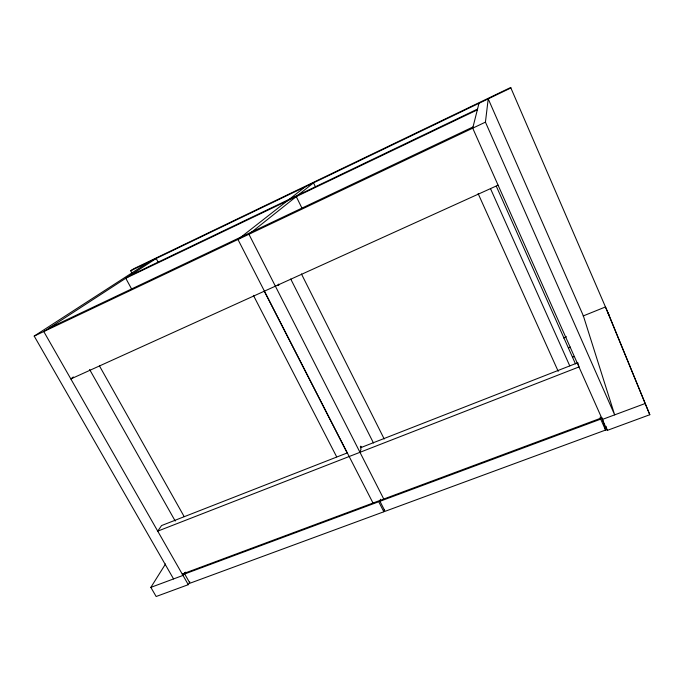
<?xml version="1.0" encoding="UTF-8"?>
<svg xmlns="http://www.w3.org/2000/svg" width="684" height="684" viewBox="0 0 684 684"><rect width="100%" height="100%" fill="white"/><g stroke="black" fill="none" stroke-linecap="round" stroke-linejoin="round"><path stroke-width="1.03" d="M485.435 122.137L488.214 98.864L583.375 315.888L614.668 414.863L485.435 122.137L34.2 336.092L173.556 578.929M185.757 572.132L184.689 573.97L189.964 583.221L383.852 511.769L384.34 509.717M602.442 418.89L605.571 430.065L385.083 511.316L379.962 501.286L380.475 499.217M478.988 103.301L472.712 128.173L607.221 430.407L649.8 414.726L608.025 312.725M359.972 452.312L361.049 449.02A2.078 0.598 68.9 0 1 360.434 446.413A2.078 0.598 68.9 0 1 361.605 447.319M165.511 563.992L150.848 587.376L156.149 596.508L188.288 584.675L189.853 581.896M184.603 572.653L183.004 575.415L150.848 587.376M73.325 376.935L70.837 378.945L498.08 185.176M305.209 186.835L237.955 239.477L373.011 503.031M34.2 336.092L148.693 262.083M132.2 273.566L130.67 270.744L133.902 268.684L510.674 87.492L609.102 315.35M130.67 270.744L510.828 87.988L510.674 87.492M129.362 275.917L477.526 109.072M477.329 109.85L125.762 278.26L131.884 289.503M49.145 328.063L473.02 126.942M583.11 315.991L605.468 306.954L649.8 414.726M563.522 337.939L566.497 336.75M568.455 347.925L570.439 347.139M572.568 357.176L574.551 356.398M347.369 452.885L161.552 525.568L157.73 531.143L578.972 366.949L578.117 363.563M361.28 447.447L577.903 362.717M182.243 574.09L601.638 417.873M184.689 573.97L378.739 501.748L383.852 511.769M379.962 501.286L600.706 419.13L600.142 417.086M644.978 403.586L602.339 419.446L601.766 417.402M188.288 584.675L43.785 331.552L156.174 258.484L158.184 262.254M89.595 369.48L175.232 521.054M99.505 365.983L184.176 516.617M253.388 295.326L336.648 456.809M264.349 291.35L347.139 452.902M383.758 499.029L248.942 234.27L313.494 182.859L315.367 186.689M290.726 279.012L373.473 442.984M301.447 273.968L384.203 438.983M296.257 196.59L301.841 207.902M478.125 193.598L558.212 371.327M490.625 188.912L569.755 365.863M600.706 419.13L605.571 430.065M496.293 186.193L575.458 363.854M606.05 426.303L607.221 430.407M278.559 284.082A2.155 0.65 65.4 0 1 277.747 285.006"/></g></svg>
